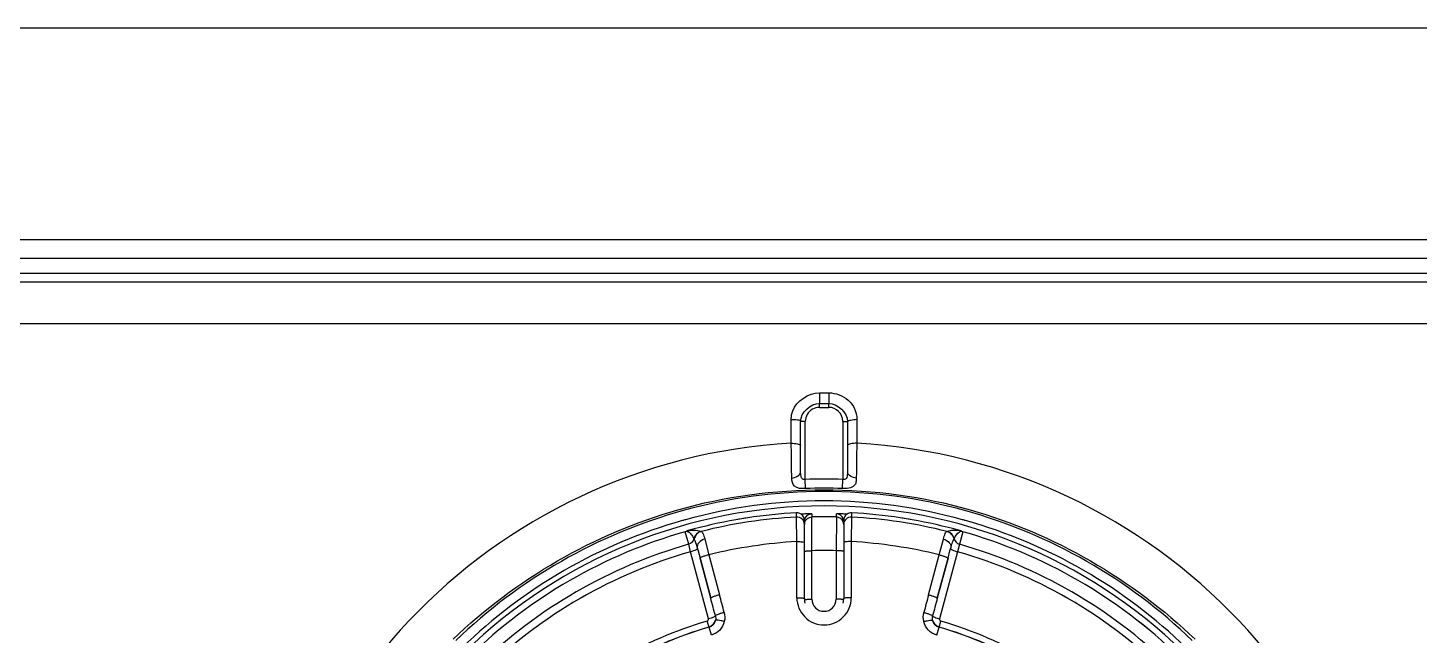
# Model space of a CAD drawing. Header units: millimetres. Extents: x 473 to 3963, y -1329 to 3488.
# Drawn here: x 2268.6 to 2342.9, y 1458.1 to 1490.5 of the extents above; entities that cross this region are included whole.
import ezdxf

# ---------------------------------------------------------------- set-up
doc = ezdxf.new("R2010")
doc.units = ezdxf.units.MM
doc.header["$LTSCALE"] = 392.37
doc.layers.get('0').update_dxf_attribs({"linetype": 'CONTINUOUS'})

msp = doc.modelspace()

# ---------------------------------------------------------------- linework, layer by layer
at = {"linetype": 'Continuous'}
for p, q in [((1887.648, 1490.466), (2534.648, 1490.466)), ((1885.222, 1479.166), (2541.748, 1479.166)), ((2537.748, 1478.166), (1884.548, 1478.166)), ((2537.748, 1477.366), (1884.548, 1477.366)), ((2583.684, 1476.894), (1838.613, 1476.894)), ((2460.148, 1474.671), (1962.148, 1474.671)), ((2310.898, 1470.99), (2311.398, 1470.99)), ((2310.898, 1470.99), (2310.898, 1470.431)), ((2311.398, 1470.99), (2311.398, 1470.431)), ((2310.898, 1470.431), (2311.398, 1470.431)), ((2310.898, 1470.216), (2310.898, 1470.431)), ((2310.898, 1470.216), (2311.398, 1470.216)), ((2311.398, 1470.216), (2311.398, 1470.431)), ((2309.398, 1469.434), (2309.398, 1469.594)), ((2309.398, 1468.307), (2309.398, 1469.434)), ((2310.148, 1469.466), (2309.898, 1469.466)), ((2309.898, 1469.019), (2309.898, 1469.434)), ((2309.898, 1468.307), (2309.898, 1469.434)), ((2309.898, 1468.178), (2309.898, 1469.019)), ((2310.148, 1468.178), (2310.148, 1469.466)), ((2312.148, 1469.466), (2312.148, 1468.178)), ((2312.148, 1469.466), (2312.398, 1469.466)), ((2312.398, 1469.434), (2312.398, 1468.307)), ((2312.398, 1469.434), (2312.398, 1468.307)), ((2312.398, 1469.434), (2312.398, 1468.307)), ((2312.898, 1469.595), (2312.898, 1469.434)), ((2312.898, 1469.434), (2312.898, 1468.307)), ((2309.4, 1468.172), (2309.398, 1468.307)), ((2312.398, 1468.307), (2312.398, 1468.178)), ((2312.398, 1468.307), (2312.398, 1468.178)), ((2312.898, 1468.307), (2312.887, 1467.563)), ((2309.405, 1467.88), (2309.4, 1468.172)), ((2309.898, 1467.858), (2309.898, 1468.178)), ((2309.898, 1467.54), (2309.898, 1467.858)), ((2309.898, 1466.99), (2309.898, 1467.54)), ((2310.148, 1466.781), (2310.148, 1468.178)), ((2312.148, 1468.178), (2312.148, 1466.781)), ((2312.398, 1468.178), (2312.398, 1468.178)), ((2312.398, 1468.178), (2312.398, 1467.619)), ((2312.398, 1467.619), (2312.398, 1467.417)), ((2309.898, 1466.781), (2309.898, 1466.99)), ((2310.148, 1466.37), (2310.148, 1466.781)), ((2312.148, 1466.781), (2312.148, 1466.369)), ((2312.398, 1467.417), (2312.398, 1466.993)), ((2312.398, 1466.993), (2312.398, 1466.781)), ((2310.166, 1465.885), (2310.148, 1466.37)), ((2312.13, 1465.885), (2312.148, 1466.369)), ((2312.876, 1466.728), (2312.872, 1466.446)), ((2309.676, 1464.53), (2309.677, 1464.588)), ((2309.676, 1464.365), (2309.676, 1464.53)), ((2309.677, 1464.588), (2309.677, 1464.588)), ((2310.488, 1464.532), (2310.488, 1464.369)), ((2311.808, 1464.369), (2311.808, 1464.532)), ((2312.62, 1464.588), (2312.62, 1464.444)), ((2312.62, 1464.588), (2312.62, 1464.588)), ((2309.696, 1463.057), (2309.676, 1464.365)), ((2310.098, 1464.132), (2310.098, 1464.188)), ((2310.098, 1464.132), (2310.098, 1464.188)), ((2310.098, 1463.966), (2310.098, 1464.132)), ((2310.098, 1463.969), (2310.098, 1464.132)), ((2310.098, 1464.132), (2310.098, 1463.969)), ((2310.098, 1464.051), (2310.098, 1464.132)), ((2310.098, 1463.969), (2310.098, 1464.051)), ((2310.098, 1463.013), (2310.098, 1463.966)), ((2310.498, 1462.568), (2310.488, 1464.369)), ((2311.808, 1464.369), (2311.798, 1462.568)), ((2312.198, 1464.188), (2312.198, 1464.044)), ((2312.198, 1464.188), (2312.198, 1464.132)), ((2312.198, 1464.132), (2312.198, 1463.969)), ((2312.198, 1463.969), (2312.198, 1464.132)), ((2312.198, 1464.132), (2312.198, 1464.051)), ((2312.198, 1464.051), (2312.198, 1463.969)), ((2312.198, 1464.044), (2312.198, 1463.966)), ((2312.198, 1463.966), (2312.198, 1463.013)), ((2312.62, 1464.365), (2312.601, 1463.057)), ((2312.62, 1464.444), (2312.62, 1464.365)), ((2303.742, 1463.582), (2303.742, 1463.583)), ((2303.923, 1462.909), (2303.742, 1463.582)), ((2303.81, 1463.608), (2303.81, 1463.609)), ((2303.898, 1463.642), (2303.898, 1463.642)), ((2304.781, 1463.187), (2304.999, 1462.349)), ((2309.695, 1460.06), (2309.696, 1463.057)), ((2312.601, 1463.057), (2312.601, 1460.06)), ((2317.297, 1462.349), (2317.516, 1463.187)), ((2318.554, 1463.582), (2318.374, 1462.909)), ((2318.487, 1463.609), (2318.398, 1463.642)), ((2318.398, 1463.642), (2318.398, 1463.642)), ((2318.486, 1463.608), (2318.487, 1463.609)), ((2318.554, 1463.582), (2318.554, 1463.583)), ((2304.024, 1462.514), (2303.923, 1462.909)), ((2304.984, 1458.93), (2304.024, 1462.514)), ((2304.382, 1462.718), (2304.426, 1462.555)), ((2304.39, 1462.687), (2304.382, 1462.718)), ((2304.426, 1462.555), (2304.53, 1462.166)), ((2304.999, 1462.349), (2305.571, 1460.215)), ((2310.098, 1462.618), (2310.098, 1463.013)), ((2310.098, 1462.905), (2310.098, 1463.013)), ((2310.098, 1462.618), (2310.098, 1462.905)), ((2310.098, 1462.528), (2310.098, 1462.618)), ((2310.098, 1462.528), (2310.098, 1462.618)), ((2310.098, 1461.6), (2310.098, 1462.528)), ((2310.098, 1461.6), (2310.098, 1462.528)), ((2310.098, 1461.6), (2310.098, 1462.528)), ((2310.498, 1459.985), (2310.498, 1462.568)), ((2311.798, 1462.568), (2311.798, 1459.985)), ((2312.198, 1463.013), (2312.198, 1462.618)), ((2312.198, 1463.013), (2312.198, 1462.905)), ((2312.198, 1462.905), (2312.198, 1462.618)), ((2312.198, 1462.618), (2312.198, 1462.528)), ((2312.198, 1462.618), (2312.198, 1462.528)), ((2312.198, 1462.528), (2312.198, 1461.6)), ((2312.198, 1462.528), (2312.198, 1461.6)), ((2316.725, 1460.215), (2317.297, 1462.349)), ((2318.273, 1462.514), (2317.312, 1458.93)), ((2317.767, 1462.166), (2317.871, 1462.555)), ((2317.871, 1462.555), (2317.915, 1462.718)), ((2317.915, 1462.718), (2317.906, 1462.687)), ((2318.374, 1462.909), (2318.273, 1462.514)), ((2304.53, 1462.166), (2305.102, 1460.032)), ((2305.102, 1460.032), (2304.53, 1462.166)), ((2310.098, 1460.016), (2310.098, 1461.6)), ((2310.098, 1460.016), (2310.098, 1461.6)), ((2310.098, 1460.016), (2310.098, 1461.6)), ((2312.198, 1461.6), (2312.198, 1460.016)), ((2312.198, 1461.6), (2312.198, 1460.016)), ((2317.195, 1460.032), (2317.767, 1462.166)), ((2317.767, 1462.166), (2317.195, 1460.032)), ((2305.008, 1458.494), (2304.916, 1458.807)), ((2317.289, 1458.494), (2317.38, 1458.807)), ((2305.009, 1458.489), (2305.008, 1458.494)), ((2305.133, 1458.063), (2305.009, 1458.489)), ((2317.163, 1458.063), (2317.287, 1458.489)), ((2317.289, 1458.494), (2317.287, 1458.489))]:
    msp.add_line(p, q, dxfattribs=at)
for points in [[(2310.148, 1466.37), (2310.095, 1466.368), (2310.042, 1466.376), (2309.992, 1466.4), (2309.95, 1466.448), (2309.921, 1466.524), (2309.904, 1466.634), (2309.898, 1466.781)], [(2312.398, 1466.781), (2312.397, 1466.696), (2312.391, 1466.617), (2312.381, 1466.545), (2312.363, 1466.482), (2312.334, 1466.429), (2312.294, 1466.392), (2312.245, 1466.373), (2312.196, 1466.367), (2312.148, 1466.369)], [(2303.81, 1463.609), (2303.785, 1463.597), (2303.742, 1463.583)], [(2303.898, 1463.642), (2303.885, 1463.639), (2303.81, 1463.609)], [(2318.554, 1463.583), (2318.512, 1463.597), (2318.487, 1463.609)]]:
    msp.add_lwpolyline(points, dxfattribs=at)
for centre, radius, start, end in [((2310.898, 1469.466), 0.75, 119.75323, 180), ((2310.898, 1469.466), 0.75, 90, 119.75323), ((2311.398, 1469.466), 0.75, 0, 90), ((2311.148, 1437.84), 30.517, 93.28785, 179.73201), ((2311.148, 1437.84), 30.517, 0.26795, 86.71231), ((1826.516, 1460.546), 482.944, 0.69992, 0.87012), ((2311.147, 1439.321), 27.067, 87.88102, 92.11561), ((2311.148, 1437.466), 28.259, 74.57922, 105.42078), ((2311.147, 1439.935), 25.969, 87.831, 92.16553), ((2311.148, 1437.466), 28.259, 105.42078, 134.06976), ((2311.148, 1437.466), 27.493, 90, 134.17774), ((2311.148, 1437.466), 27.493, 90, 134.17774), ((2311.148, 1437.466), 27.759, 90, 105.45692), ((2311.148, 1437.466), 27.162, 93.10585, 104.11354), ((2311.148, 1437.466), 27.162, 93.10585, 98.60345), ((2309.698, 1464.185), 0.403, 74.55904, 93.03278), ((2309.697, 1464.187), 0.402, 56.39464, 74.44752), ((2311.148, 1437.466), 27.759, 74.54303, 90), ((2311.148, 1437.466), 27.493, 45.82226, 90), ((2311.148, 1437.466), 27.493, 45.82226, 90), ((2312.599, 1464.187), 0.402, 105.55256, 123.60531), ((2312.599, 1464.185), 0.403, 86.96722, 105.44104), ((2311.148, 1437.466), 27.162, 75.88646, 86.89415), ((2311.148, 1437.466), 27.162, 81.39655, 86.89415), ((2311.148, 1437.466), 28.259, 45.93023, 74.57922), ((2311.148, 1437.466), 27.759, 105.80178, 134.12796), ((2311.148, 1437.466), 27.759, 105.45692, 105.80178), ((2311.148, 1437.466), 27.162, 99.98298, 105.48058), ((2311.148, 1437.466), 27.162, 104.11354, 105.48058), ((2311.148, 1437.466), 26.94, 93.13191, 104.08937), ((2311.148, 1437.466), 27.162, 98.60345, 99.98298), ((2309.698, 1463.966), 0.4, 0.00571, 93.1362), ((2309.695, 1464.188), 0.403, 0.07214, 18.55233), ((2310.496, 1464.132), 0.398, 172.0393, 179.97546), ((2310.502, 1464.132), 0.403, 157.93282, 172.06072), ((2311.148, 1437.501), 26.876, 90.00003, 91.40677), ((2311.148, 1437.501), 26.876, 88.59323, 89.99997), ((2311.795, 1464.132), 0.403, 7.93928, 22.06718), ((2311.8, 1464.132), 0.398, 0.02454, 7.9607), ((2312.598, 1463.966), 0.4, 86.86363, 179.99031), ((2312.601, 1464.188), 0.403, 161.44775, 179.92786), ((2311.148, 1437.466), 26.94, 75.91063, 86.86809), ((2311.148, 1437.466), 27.162, 80.01702, 81.39655), ((2311.148, 1437.466), 27.162, 74.51942, 80.01702), ((2311.148, 1437.466), 27.162, 74.51942, 75.88646), ((2311.148, 1437.466), 27.759, 74.19817, 74.54303), ((2311.148, 1437.466), 27.759, 45.87198, 74.19817), ((2311.148, 1437.466), 27.147, 105.83205, 134.16795), ((2311.148, 1437.466), 27.146, 105.83205, 134.16795), ((2303.633, 1463.965), 0.399, 285.84607, 296.29478), ((2304.029, 1463.175), 0.485, 114.85729, 116.84214), ((2303.781, 1463.404), 0.206, 80.45737, 81.95398), ((2304.03, 1463.172), 0.489, 108.56459, 114.85551), ((2304.029, 1463.175), 0.485, 105.67373, 108.56539), ((2304.694, 1463.109), 0.5, 104.15013, 168.19029), ((2311.148, 1437.466), 25.632, 93.24851, 103.87987), ((2311.148, 1437.466), 25.632, 76.12013, 86.75149), ((2317.602, 1463.109), 0.5, 11.81989, 75.85183), ((2318.267, 1463.174), 0.487, 68.51332, 74.32005), ((2318.266, 1463.173), 0.488, 64.63145, 68.52017), ((2318.268, 1463.176), 0.484, 63.15726, 64.62945), ((2318.516, 1463.398), 0.212, 99.08496, 101.21543), ((2318.515, 1463.405), 0.205, 98.04645, 99.07504), ((2318.663, 1463.965), 0.399, 243.70444, 254.15472), ((2311.148, 1437.466), 27.147, 45.83205, 74.16795), ((2311.148, 1437.466), 27.146, 45.83205, 74.16795), ((2311.148, 1437.466), 26.45, 105.85363, 134.14637), ((2311.148, 1437.466), 26.042, 105.87764, 134.12236), ((2311.148, 1437.7), 24.877, 90.00004, 91.49729), ((2311.148, 1437.7), 24.877, 88.50271, 89.99996), ((2311.148, 1437.466), 26.042, 45.87764, 74.12236), ((2311.148, 1437.466), 26.45, 45.85363, 74.14637), ((2143.251, 1416.713), 168.049, 14.67055, 15.00269), ((2479.04, 1416.714), 168.043, 164.99731, 165.32945), ((1944.577, 1363.429), 373.242, 14.85168, 15.00012), ((2311.147, 1460.061), 1.451, 180.05002, 270.06545), ((2311.148, 1460.016), 1.05, 180, 183.82328), ((2311.148, 1460.016), 1.05, 183.82328, 193.29662), ((2311.148, 1459.985), 0.65, 180.00161, 359.99839), ((2311.15, 1460.061), 1.451, 269.93495, 359.94958), ((2311.148, 1460.016), 1.05, 346.72147, 356.1774), ((2311.148, 1460.016), 1.05, 356.1774, 360), ((2677.728, 1363.427), 373.251, 164.99988, 165.14832), ((2311.148, 1437.466), 22.233, 106.27873, 133.72127), ((2311.148, 1437.466), 22.233, 46.27873, 73.72127), ((2311.148, 1437.466), 21.906, 106.27873, 133.72127), ((2311.148, 1437.466), 21.901, 106.27901, 133.72099), ((2311.148, 1437.466), 21.901, 46.27901, 73.72099), ((2311.148, 1437.466), 21.906, 46.27873, 73.72127)]:
    msp.add_arc(centre, radius, start, end, dxfattribs=at)
for points in [[(2309.476, 1470.035), (2309.668, 1470.573), (2310.327, 1470.99), (2310.898, 1470.99)], [(2309.898, 1469.466), (2309.899, 1469.929), (2310.435, 1470.431), (2310.898, 1470.431)], [(2311.398, 1470.431), (2311.861, 1470.431), (2312.405, 1469.929), (2312.398, 1469.466)], [(2312.887, 1467.563), (2312.883, 1467.285), (2312.879, 1467.007), (2312.876, 1466.728)], [(2309.424, 1466.446), (2309.618, 1466.453), (2309.898, 1466.587), (2309.898, 1466.781)], [(2312.872, 1466.446), (2312.679, 1466.453), (2312.398, 1466.587), (2312.398, 1466.781)], [(2303.347, 1464.753), (2308.349, 1466.176), (2313.947, 1466.176), (2318.949, 1464.753)], [(2312.763, 1466.046), (2312.61, 1465.891), (2312.348, 1465.877), (2312.13, 1465.885)], [(2291.344, 1457.842), (2294.666, 1461.048), (2298.906, 1463.489), (2303.347, 1464.753)], [(2310.128, 1464.283), (2310.183, 1464.419), (2310.342, 1464.529), (2310.488, 1464.532)], [(2312.169, 1464.283), (2312.114, 1464.419), (2311.954, 1464.529), (2311.808, 1464.532)], [(2318.949, 1464.753), (2323.39, 1463.489), (2327.631, 1461.048), (2330.952, 1457.842)], [(2310.077, 1464.316), (2310.05, 1464.398), (2309.992, 1464.474), (2309.92, 1464.521)], [(2310.098, 1463.969), (2310.098, 1464.02), (2310.108, 1464.073), (2310.128, 1464.12)], [(2310.128, 1464.12), (2310.183, 1464.255), (2310.342, 1464.365), (2310.488, 1464.369)], [(2312.169, 1464.12), (2312.114, 1464.255), (2311.954, 1464.365), (2311.808, 1464.369)], [(2312.198, 1463.969), (2312.198, 1464.02), (2312.188, 1464.073), (2312.169, 1464.12)], [(2312.377, 1464.521), (2312.305, 1464.474), (2312.247, 1464.398), (2312.219, 1464.316)], [(2303.815, 1463.607), (2303.838, 1463.603), (2303.86, 1463.596), (2303.88, 1463.586)], [(2303.914, 1463.568), (2303.931, 1463.557), (2303.948, 1463.545), (2303.963, 1463.533)], [(2304.205, 1463.211), (2304.177, 1463.076), (2304.055, 1462.947), (2303.923, 1462.909)], [(2318.091, 1463.211), (2318.12, 1463.076), (2318.241, 1462.947), (2318.374, 1462.909)], [(2310.129, 1459.961), (2310.157, 1459.968), (2310.186, 1459.971), (2310.215, 1459.974)], [(2312.168, 1459.961), (2312.139, 1459.968), (2312.11, 1459.971), (2312.081, 1459.974)], [(2304.916, 1458.807), (2304.961, 1458.82), (2304.996, 1458.885), (2304.984, 1458.93)], [(2305.008, 1458.494), (2305.168, 1458.54), (2305.315, 1458.694), (2305.354, 1458.857)], [(2305.354, 1458.857), (2305.316, 1458.693), (2305.17, 1458.536), (2305.009, 1458.489)], [(2305.351, 1459.098), (2305.371, 1459.02), (2305.372, 1458.935), (2305.354, 1458.857)], [(2305.821, 1459.273), (2305.861, 1459.119), (2305.863, 1458.95), (2305.826, 1458.794)], [(2316.47, 1458.794), (2316.433, 1458.95), (2316.435, 1459.119), (2316.476, 1459.273)], [(2316.943, 1458.857), (2316.924, 1458.935), (2316.925, 1459.02), (2316.946, 1459.098)], [(2317.287, 1458.489), (2317.126, 1458.536), (2316.981, 1458.693), (2316.943, 1458.857)], [(2316.943, 1458.857), (2316.982, 1458.694), (2317.128, 1458.54), (2317.289, 1458.494)], [(2317.312, 1458.93), (2317.3, 1458.885), (2317.335, 1458.82), (2317.38, 1458.807)]]:
    msp.add_open_spline(points, degree=3, dxfattribs=at)
for points, knots in [([(2311.398, 1470.99), (2311.771, 1470.99), (2312.541, 1470.724), (2312.906, 1469.961), (2312.898, 1469.595)], [0, 0, 0, 0, 0.504666, 1, 1, 1, 1]), ([(2309.398, 1469.594), (2309.398, 1469.669), (2309.412, 1469.819), (2309.451, 1469.964), (2309.476, 1470.035)], [0, 0, 0, 0, 0.497761, 1, 1, 1, 1]), ([(2309.398, 1469.563), (2309.508, 1469.583), (2309.65, 1469.567), (2309.896, 1469.528), (2309.898, 1469.466)], [0, 0, 0, 0, 0.643314, 1, 1, 1, 1]), ([(2312.898, 1469.563), (2312.785, 1469.563), (2312.649, 1469.535), (2312.398, 1469.495), (2312.398, 1469.434)], [0, 0, 0, 0, 0.649726, 1, 1, 1, 1]), ([(2309.398, 1468.307), (2309.512, 1468.307), (2309.647, 1468.279), (2309.898, 1468.239), (2309.898, 1468.178)], [0, 0, 0, 0, 0.649729, 1, 1, 1, 1]), ([(2312.898, 1468.307), (2312.785, 1468.307), (2312.649, 1468.279), (2312.398, 1468.239), (2312.398, 1468.178)], [0, 0, 0, 0, 0.649722, 1, 1, 1, 1]), ([(2310.166, 1465.885), (2309.962, 1465.878), (2309.512, 1465.871), (2309.426, 1466.293), (2309.424, 1466.446)], [0, 0, 0, 0, 0.572409, 1, 1, 1, 1]), ([(2312.872, 1466.446), (2312.871, 1466.37), (2312.87, 1466.229), (2312.809, 1466.092), (2312.763, 1466.046)], [0, 0, 0, 0, 0.534605, 1, 1, 1, 1]), ([(2310.488, 1464.532), (2310.488, 1464.537), (2310.461, 1464.529), (2310.434, 1464.537), (2310.373, 1464.533), (2310.272, 1464.533), (2310.117, 1464.528), (2309.989, 1464.524), (2309.92, 1464.521)], [0, 0, 0, 0, 0.024213, 0.090965, 0.191715, 0.31931, 0.634407, 1, 1, 1, 1]), ([(2312.377, 1464.521), (2312.308, 1464.524), (2312.179, 1464.528), (2312.024, 1464.533), (2311.924, 1464.533), (2311.863, 1464.537), (2311.836, 1464.529), (2311.808, 1464.537), (2311.808, 1464.532)], [0, 0, 0, 0, 0.365417, 0.680402, 0.807951, 0.908699, 0.975581, 1, 1, 1, 1]), ([(2303.88, 1463.586), (2303.886, 1463.583), (2303.898, 1463.578), (2303.909, 1463.571), (2303.914, 1463.568)], [0, 0, 0, 0, 0.514089, 1, 1, 1, 1]), ([(2303.898, 1463.642), (2304, 1463.661), (2304.226, 1463.683), (2304.462, 1463.651), (2304.572, 1463.594)], [0, 0, 0, 0, 0.456402, 1, 1, 1, 1]), ([(2303.963, 1463.533), (2303.991, 1463.51), (2304.087, 1463.414), (2304.16, 1463.299), (2304.205, 1463.211)], [0, 0, 0, 0, 0.268677, 1, 1, 1, 1]), ([(2304.205, 1463.211), (2304.207, 1463.207), (2304.213, 1463.195), (2304.218, 1463.183), (2304.222, 1463.176)], [0, 0, 0, 0, 0.328663, 1, 1, 1, 1]), ([(2304.59, 1463.595), (2304.496, 1463.571), (2304.318, 1463.463), (2304.235, 1463.272), (2304.222, 1463.176)], [0, 0, 0, 0, 0.498106, 1, 1, 1, 1]), ([(2304.222, 1463.176), (2304.234, 1463.154), (2304.298, 1463.005), (2304.346, 1462.851), (2304.382, 1462.718)], [0, 0, 0, 0, 0.151178, 1, 1, 1, 1]), ([(2304.781, 1463.187), (2304.661, 1463.156), (2304.45, 1463.054), (2304.357, 1462.811), (2304.382, 1462.718)], [0, 0, 0, 0, 0.561855, 1, 1, 1, 1]), ([(2304.572, 1463.594), (2304.574, 1463.593), (2304.58, 1463.594), (2304.586, 1463.594), (2304.59, 1463.595)], [0, 0, 0, 0, 0.32785, 1, 1, 1, 1]), ([(2304.59, 1463.595), (2304.605, 1463.596), (2304.644, 1463.558), (2304.713, 1463.429), (2304.754, 1463.291), (2304.781, 1463.187)], [0, 0, 0, 0, 0.099755, 0.297872, 1, 1, 1, 1]), ([(2309.696, 1463.057), (2309.747, 1463.057), (2309.84, 1463.055), (2309.971, 1463.047), (2310.041, 1463.034), (2310.098, 1463.024), (2310.098, 1463.013)], [0, 0, 0, 0, 0.376743, 0.697405, 0.914161, 1, 1, 1, 1]), ([(2312.601, 1463.057), (2312.549, 1463.057), (2312.457, 1463.055), (2312.325, 1463.047), (2312.256, 1463.034), (2312.198, 1463.024), (2312.198, 1463.013)], [0, 0, 0, 0, 0.376759, 0.697427, 0.914176, 1, 1, 1, 1]), ([(2317.516, 1463.187), (2317.543, 1463.291), (2317.583, 1463.429), (2317.652, 1463.558), (2317.691, 1463.596), (2317.706, 1463.595)], [0, 0, 0, 0, 0.702121, 0.900216, 1, 1, 1, 1]), ([(2317.516, 1463.187), (2317.636, 1463.156), (2317.846, 1463.054), (2317.94, 1462.811), (2317.915, 1462.718)], [0, 0, 0, 0, 0.561856, 1, 1, 1, 1]), ([(2317.706, 1463.595), (2317.71, 1463.594), (2317.716, 1463.594), (2317.722, 1463.593), (2317.724, 1463.594)], [0, 0, 0, 0, 0.67233, 1, 1, 1, 1]), ([(2317.706, 1463.595), (2317.8, 1463.571), (2317.978, 1463.463), (2318.062, 1463.272), (2318.074, 1463.176)], [0, 0, 0, 0, 0.498105, 1, 1, 1, 1]), ([(2317.724, 1463.594), (2317.752, 1463.608), (2317.964, 1463.691), (2318.205, 1463.678), (2318.398, 1463.642)], [0, 0, 0, 0, 0.135657, 1, 1, 1, 1]), ([(2317.915, 1462.718), (2317.929, 1462.771), (2317.974, 1462.926), (2318.025, 1463.08), (2318.074, 1463.176)], [0, 0, 0, 0, 0.337847, 1, 1, 1, 1]), ([(2318.074, 1463.176), (2318.078, 1463.183), (2318.084, 1463.195), (2318.09, 1463.207), (2318.091, 1463.211)], [0, 0, 0, 0, 0.671389, 1, 1, 1, 1]), ([(2318.091, 1463.211), (2318.111, 1463.248), (2318.201, 1463.405), (2318.334, 1463.578), (2318.475, 1463.606)], [0, 0, 0, 0, 0.22405, 1, 1, 1, 1]), ([(2304.368, 1462.653), (2304.352, 1462.639), (2304.243, 1462.578), (2304.123, 1462.54), (2304.024, 1462.514)], [0, 0, 0, 0, 0.168888, 1, 1, 1, 1]), ([(2304.39, 1462.687), (2304.391, 1462.682), (2304.386, 1462.667), (2304.375, 1462.658), (2304.368, 1462.653)], [0, 0, 0, 0, 0.378412, 1, 1, 1, 1]), ([(2304.999, 1462.349), (2304.938, 1462.333), (2304.827, 1462.3), (2304.671, 1462.249), (2304.592, 1462.211), (2304.526, 1462.18), (2304.53, 1462.166)], [0, 0, 0, 0, 0.377027, 0.697611, 0.914194, 1, 1, 1, 1]), ([(2310.098, 1462.528), (2310.098, 1462.539), (2310.156, 1462.546), (2310.224, 1462.56), (2310.355, 1462.566), (2310.447, 1462.568), (2310.498, 1462.568)], [0, 0, 0, 0, 0.08409, 0.300616, 0.621845, 1, 1, 1, 1]), ([(2312.198, 1462.528), (2312.198, 1462.539), (2312.14, 1462.546), (2312.073, 1462.56), (2311.941, 1462.566), (2311.849, 1462.568), (2311.798, 1462.568)], [0, 0, 0, 0, 0.08409, 0.300617, 0.621845, 1, 1, 1, 1]), ([(2317.297, 1462.349), (2317.359, 1462.333), (2317.47, 1462.3), (2317.626, 1462.249), (2317.705, 1462.211), (2317.771, 1462.18), (2317.767, 1462.166)], [0, 0, 0, 0, 0.377015, 0.697594, 0.914183, 1, 1, 1, 1]), ([(2317.906, 1462.687), (2317.905, 1462.682), (2317.911, 1462.667), (2317.922, 1462.658), (2317.928, 1462.653)], [0, 0, 0, 0, 0.378411, 1, 1, 1, 1]), ([(2317.928, 1462.653), (2317.945, 1462.639), (2318.054, 1462.578), (2318.173, 1462.54), (2318.273, 1462.514)], [0, 0, 0, 0, 0.168886, 1, 1, 1, 1]), ([(2305.571, 1460.215), (2305.51, 1460.198), (2305.399, 1460.166), (2305.243, 1460.115), (2305.164, 1460.076), (2305.098, 1460.046), (2305.102, 1460.032)], [0, 0, 0, 0, 0.377013, 0.697601, 0.914193, 1, 1, 1, 1]), ([(2316.725, 1460.215), (2316.787, 1460.198), (2316.898, 1460.166), (2317.054, 1460.115), (2317.133, 1460.076), (2317.199, 1460.046), (2317.195, 1460.032)], [0, 0, 0, 0, 0.377013, 0.697601, 0.914193, 1, 1, 1, 1]), ([(2309.695, 1460.06), (2309.747, 1460.06), (2309.84, 1460.058), (2309.971, 1460.05), (2310.041, 1460.037), (2310.098, 1460.027), (2310.098, 1460.016)], [0, 0, 0, 0, 0.376706, 0.697392, 0.914175, 1, 1, 1, 1]), ([(2310.1, 1459.949), (2310.103, 1459.952), (2310.113, 1459.956), (2310.122, 1459.959), (2310.129, 1459.961)], [0, 0, 0, 0, 0.376406, 1, 1, 1, 1]), ([(2310.215, 1459.974), (2310.236, 1459.976), (2310.33, 1459.983), (2310.424, 1459.985), (2310.498, 1459.985)], [0, 0, 0, 0, 0.214691, 1, 1, 1, 1]), ([(2312.081, 1459.974), (2312.061, 1459.976), (2311.967, 1459.983), (2311.872, 1459.985), (2311.798, 1459.985)], [0, 0, 0, 0, 0.214693, 1, 1, 1, 1]), ([(2312.196, 1459.949), (2312.193, 1459.952), (2312.184, 1459.956), (2312.174, 1459.959), (2312.168, 1459.961)], [0, 0, 0, 0, 0.376324, 1, 1, 1, 1]), ([(2312.601, 1460.06), (2312.55, 1460.06), (2312.457, 1460.058), (2312.325, 1460.05), (2312.256, 1460.037), (2312.198, 1460.027), (2312.198, 1460.016)], [0, 0, 0, 0, 0.376696, 0.697384, 0.914173, 1, 1, 1, 1]), ([(2305.351, 1459.098), (2305.348, 1459.082), (2305.306, 1459.051), (2305.191, 1458.991), (2305.071, 1458.953), (2304.984, 1458.93)], [0, 0, 0, 0, 0.114273, 0.336151, 1, 1, 1, 1]), ([(2305.826, 1458.794), (2305.786, 1458.625), (2305.614, 1458.302), (2305.301, 1458.112), (2305.133, 1458.063)], [0, 0, 0, 0, 0.49938, 1, 1, 1, 1]), ([(2305.821, 1459.273), (2305.762, 1459.258), (2305.654, 1459.227), (2305.507, 1459.18), (2305.415, 1459.138), (2305.357, 1459.114), (2305.351, 1459.097)], [0, 0, 0, 0, 0.361627, 0.674293, 0.89597, 1, 1, 1, 1]), ([(2305.826, 1458.794), (2305.768, 1458.808), (2305.661, 1458.83), (2305.512, 1458.858), (2305.424, 1458.861), (2305.361, 1458.87), (2305.354, 1458.857)], [0, 0, 0, 0, 0.375286, 0.692521, 0.90922, 1, 1, 1, 1]), ([(2316.47, 1458.794), (2316.529, 1458.808), (2316.635, 1458.83), (2316.784, 1458.858), (2316.873, 1458.861), (2316.935, 1458.87), (2316.943, 1458.857)], [0, 0, 0, 0, 0.375292, 0.692526, 0.909221, 1, 1, 1, 1]), ([(2317.163, 1458.063), (2316.996, 1458.112), (2316.682, 1458.302), (2316.51, 1458.625), (2316.47, 1458.794)], [0, 0, 0, 0, 0.50062, 1, 1, 1, 1]), ([(2316.476, 1459.273), (2316.534, 1459.258), (2316.643, 1459.227), (2316.789, 1459.18), (2316.882, 1459.138), (2316.94, 1459.114), (2316.946, 1459.098)], [0, 0, 0, 0, 0.361634, 0.674301, 0.895976, 1, 1, 1, 1]), ([(2316.946, 1459.098), (2316.948, 1459.082), (2316.99, 1459.051), (2317.106, 1458.991), (2317.225, 1458.953), (2317.312, 1458.93)], [0, 0, 0, 0, 0.114268, 0.336142, 1, 1, 1, 1])]:
    msp.add_open_spline(points, degree=3, knots=knots, dxfattribs=at)

doc.saveas('drawing.dxf')
